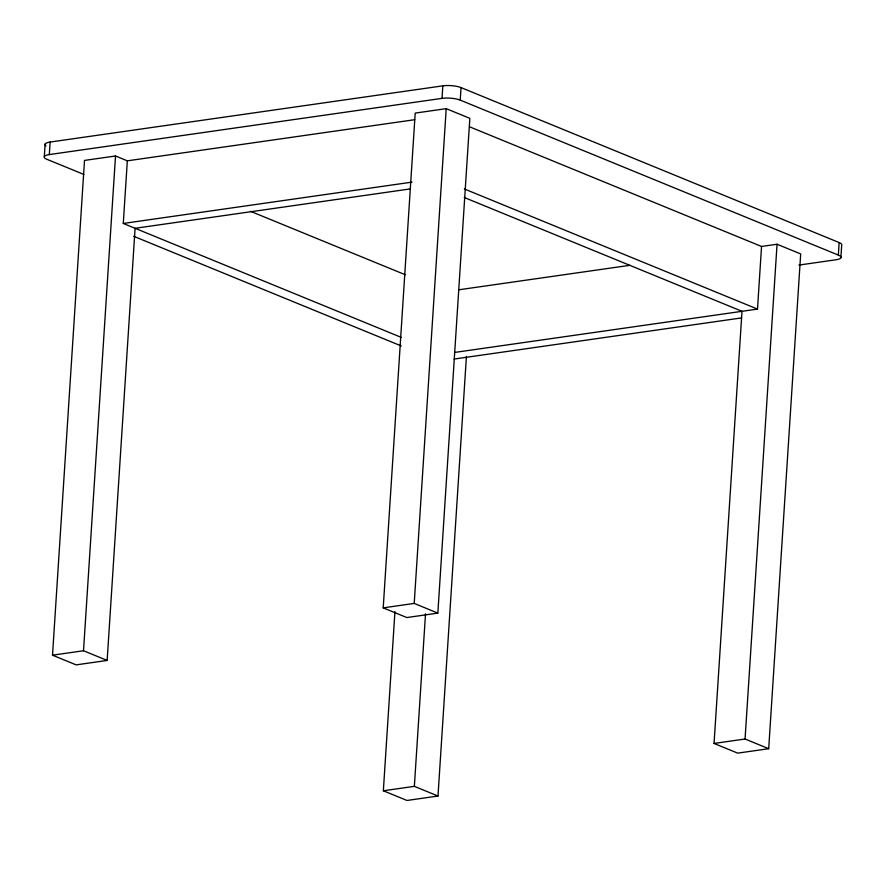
<?xml version="1.0" encoding="UTF-8"?>
<svg xmlns="http://www.w3.org/2000/svg" width="886" height="886" viewBox="0 0 886 886"><rect width="100%" height="100%" fill="white"/><g stroke="black" fill="none" stroke-linecap="round" stroke-linejoin="round"><path stroke-width="1.33" d="M44.311 156.556L45.12 144.03M83.893 174.453L46.858 159.281A13.024 3.455 3.7 0 1 49.306 154.574L50.125 142.048L442.823 85.842A13.024 3.455 3.7 0 1 461.041 87.592L839.142 242.554A13.024 3.455 3.7 0 1 841.689 245.267L840.88 257.793M410.152 188.928L135.093 228.3L107.151 660.435L76.141 664.877L52.507 655.186L84.502 160.421L115.512 155.98L127.329 160.831L414.703 119.699M107.151 660.435L83.517 650.756L115.512 155.98M401.347 337.411L123.276 223.46L127.329 160.831M383.206 607.862L415.202 113.098L446.212 108.657L469.835 118.336L437.839 613.112L406.84 617.553L383.206 607.862L414.216 603.421L437.839 613.112M466.424 356.382L437.994 796.027L406.984 800.468L383.35 790.777L394.946 611.617M49.306 154.574L442.014 98.368L442.823 85.842M414.216 603.421L446.212 108.657M437.994 796.027L414.36 786.347L425.524 613.765M798.939 265.069L835.875 259.786A13.024 3.455 3.7 0 0 838.333 255.079L460.233 100.118L461.041 87.592M469.702 126.853L761.55 246.463L777.055 244.248L800.689 253.928L768.694 748.703L737.684 753.133L714.05 743.454L742.003 311.307L464.231 197.478M454.618 352.44L757.497 309.092L761.55 246.463M768.694 748.703L745.06 739.013L777.055 244.248M838.333 255.079L839.142 242.554M123.276 223.46L412.023 182.128M458.671 289.811L629.725 265.335M454.119 359.051L741.504 317.919M52.507 655.186L83.517 650.756M383.35 790.777L414.36 786.347M714.05 743.454L745.06 739.013M464.364 188.962L757.497 309.092M250.505 211.311L405.389 274.782M133.664 236.285L401.203 345.928M45.972 145.869A13.024 3.455 3.7 0 1 50.125 142.048M442.014 98.368A13.024 3.455 3.7 0 1 460.233 100.118"/></g></svg>
